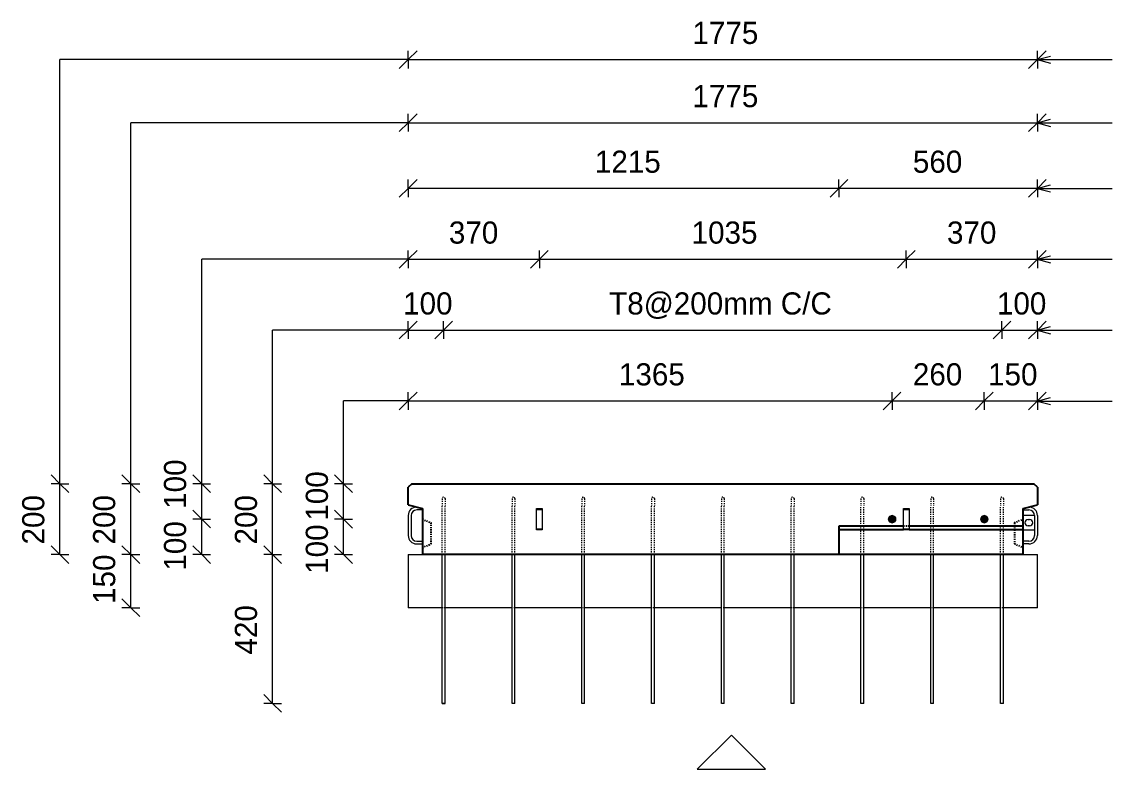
# Model space of a CAD drawing. Header units: millimetres. Extents: x -6666 to 6873, y 1067 to 19439.
# Drawn here: x -3051 to 25, y 17330 to 19439 of the extents above; entities that cross this region are included whole.
import ezdxf

# ---------------------------------------------------------------- set-up
doc = ezdxf.new("R2010")
doc.units = ezdxf.units.MM
doc.linetypes.add('Dash', pattern=[6.36, 3.18, -3.18])
for name, color, linetype, lineweight in [('A-ANNO-DIMS', 211, 'Continuous', 9), ('A-ANNO-DIMS-25', 211, 'Continuous', 9), ('A-DETL-THIN', 151, 'Continuous', 18), ('A-GENM', 13, 'Continuous', 18), ('A-WALL', 113, 'Continuous', 25), ('A-WALL-HDLN', 110, 'Dash', 25), ('G-ANNO-TEXT', 231, 'Continuous', 9), ('S-BEAM', 12, 'Continuous', 18), ('S-BEAM-HDLN', 1, 'Dash', 18), ('S-RBAR', 171, 'Continuous', 18)]:
    doc.layers.add(name, color=color, linetype=linetype, lineweight=lineweight)
doc.styles.add('Nirmala UI Semilight', font='NirmalaS.ttf', dxfattribs={"height": 62.5})
doc.dimstyles.new('Arrow_Filled_-_2_5_NI_UI', dxfattribs={"dimscale": 304.8, "dimtxt": 65.460247, "dimasz": 0.164042, "dimexe": 0.082021, "dimexo": 0.0625, "dimgap": 0.082021, "dimtad": 1, "dimdec": 4, "dimzin": 0, "dimdsep": 46, "dimtxsty": 'Nirmala UI Semilight', "dimblk1": 'OBLIQUE', "dimblk2": 'OBLIQUE', "dimsah": 1, "dimcen": 0.09, "dimazin": 0, "dimtfac": 1, "dimtdec": 4, "dimtix": 1, "dimtmove": 0, "dimatfit": 3, "dimfxl": 0.082021, "dimfxlon": 1, "dimtvp": 1, "dimtolj": 1, "dimtzin": 0, "dimarcsym": 2})
doc.dimstyles.new('Arrow_Filled_-_2_5_NI_UI_1', dxfattribs={"dimscale": 304.8, "dimtxt": 65.460247, "dimasz": 0.164042, "dimexe": 0.082021, "dimexo": 0.0625, "dimgap": 0.082021, "dimtad": 1, "dimdec": 4, "dimzin": 0, "dimdsep": 46, "dimtxsty": 'Nirmala UI Semilight', "dimblk1": 'OBLIQUE', "dimblk2": 'OBLIQUE', "dimsah": 1, "dimcen": 0.09, "dimazin": 0, "dimtfac": 1, "dimtdec": 4, "dimtix": 1, "dimtmove": 2, "dimatfit": 3, "dimfxl": 0.082021, "dimfxlon": 1, "dimtvp": 1, "dimtolj": 1, "dimtzin": 0, "dimarcsym": 2})

# ---------------------------------------------------------------- blocks, each defined once
blk = doc.blocks.new('RR spread anchor face based - RR-SA-4_0-320-1726835-Elevation Top1')
at = {"layer": 'A-GENM'}
for p, q in [((-4324.2, 18045.4), (-4356.2, 18045.4)), ((-4342.5, 18034.4), (-4338.5, 18034.4)), ((-4356.2, 18005.4), (-4324.2, 18005.4)), ((-4338.5, 18016.4), (-4342.5, 18016.4))]:
    blk.add_line(p, q, dxfattribs=at)
for centre, start, end in [((-4342.5, 18025.4), 90, 270), ((-4338.5, 18025.4), 270, 90)]:
    blk.add_arc(centre, 9, start, end, dxfattribs=at)
blk = doc.blocks.new('RR spread anchor face based - RR-SA-7_5-260-1726841-Elevation Top1')
at = {"layer": 'A-GENM'}
for p, q in [((-5729.2, 18063.1), (-5729.2, 18065.6)), ((-5729.2, 18065.6), (-5713.2, 18065.6)), ((-5729.2, 18008.1), (-5729.2, 18063.1)), ((-5729.2, 18063.1), (-5713.2, 18063.1)), ((-5713.2, 18065.6), (-5713.2, 18063.1)), ((-5713.2, 18063.1), (-5713.2, 18008.1)), ((-5729.2, 18005.6), (-5729.2, 18008.1)), ((-5729.2, 18008.1), (-5713.2, 18008.1)), ((-5713.2, 18005.6), (-5729.2, 18005.6)), ((-5713.2, 18008.1), (-5713.2, 18005.6))]:
    blk.add_line(p, q, dxfattribs=at)
blk = doc.blocks.new('DIMBLOCK15-Elevation Top1')
at = {"layer": 'A-ANNO-DIMS-25'}
for p, q in [((-1960.7, 19332.3), (-1935.7, 19357.3)), ((-1960.7, 19332.3), (-1960.7, 19357.3)), ((-185.7, 19332.3), (-160.7, 19357.3)), ((-185.7, 19332.3), (-185.7, 19357.3)), ((-1960.7, 19332.3), (-1985.7, 19307.3)), ((-1960.7, 19332.3), (-185.7, 19332.3)), ((-1960.7, 19332.3), (-1960.7, 19307.3)), ((-185.7, 19332.3), (-210.7, 19307.3)), ((-185.7, 19332.3), (-185.7, 19307.3))]:
    blk.add_line(p, q, dxfattribs=at)
at = {"layer": 'A-ANNO-DIMS-25', "color": 0, "insert": (-1158.9, 19438.9), "char_height": 62.5, "width": 205.664, "attachment_point": 1, "line_spacing_factor": 1.142579, "style": 'Nirmala UI Semilight'}
blk.add_mtext('1775', dxfattribs=at)
blk = doc.blocks.new('_Oblique')
at = {"color": 0, "linetype": 'ByBlock', "lineweight": -2}
blk.add_line((-0.5, -0.5), (0.5, 0.5), dxfattribs=at)
blk = doc.blocks.new('DIMBLOCK16-Elevation Top1')
at = {"layer": 'A-ANNO-DIMS-25'}
for p, q in [((-1960.7, 19153.9), (-1935.7, 19178.9)), ((-1960.7, 19153.9), (-1960.7, 19178.9)), ((-185.7, 19153.9), (-160.7, 19178.9)), ((-185.7, 19153.9), (-185.7, 19178.9)), ((-1960.7, 19153.9), (-1985.7, 19128.9)), ((-1960.7, 19153.9), (-185.7, 19153.9)), ((-1960.7, 19153.9), (-1960.7, 19128.9)), ((-185.7, 19153.9), (-210.7, 19128.9)), ((-185.7, 19153.9), (-185.7, 19128.9))]:
    blk.add_line(p, q, dxfattribs=at)
at = {"layer": 'A-ANNO-DIMS-25', "color": 0, "insert": (-1158.9, 19260.4), "char_height": 62.5, "width": 205.664, "attachment_point": 1, "line_spacing_factor": 1.142579, "style": 'Nirmala UI Semilight'}
blk.add_mtext('1775', dxfattribs=at)
blk = doc.blocks.new('DIMBLOCK17-Elevation Top1')
at = {"layer": 'A-ANNO-DIMS-25'}
for p, q in [((-1960.7, 18768.9), (-1935.7, 18793.9)), ((-1960.7, 18768.9), (-1960.7, 18793.9)), ((-1590.7, 18768.9), (-1565.7, 18793.9)), ((-1590.7, 18768.9), (-1590.7, 18793.9)), ((-1960.7, 18768.9), (-1985.7, 18743.9)), ((-1960.7, 18768.9), (-1590.7, 18768.9)), ((-1960.7, 18768.9), (-1960.7, 18743.9)), ((-1590.7, 18768.9), (-1615.7, 18743.9)), ((-1590.7, 18768.9), (-1590.7, 18743.9))]:
    blk.add_line(p, q, dxfattribs=at)
at = {"layer": 'A-ANNO-DIMS-25', "color": 0, "insert": (-1845.9, 18875.4), "char_height": 62.5, "width": 168.53, "attachment_point": 1, "line_spacing_factor": 1.142579, "style": 'Nirmala UI Semilight'}
blk.add_mtext('370', dxfattribs=at)
blk = doc.blocks.new('DIMBLOCK18-Elevation Top1')
at = {"layer": 'A-ANNO-DIMS-25'}
for p, q in [((-1590.7, 18768.9), (-1565.7, 18793.9)), ((-1590.7, 18768.9), (-1590.7, 18793.9)), ((-555.7, 18768.9), (-530.7, 18793.9)), ((-555.7, 18768.9), (-555.7, 18793.9)), ((-1590.7, 18768.9), (-1615.7, 18743.9)), ((-1590.7, 18768.9), (-555.7, 18768.9)), ((-1590.7, 18768.9), (-1590.7, 18743.9)), ((-555.7, 18768.9), (-580.7, 18743.9)), ((-555.7, 18768.9), (-555.7, 18743.9))]:
    blk.add_line(p, q, dxfattribs=at)
at = {"layer": 'A-ANNO-DIMS-25', "color": 0, "insert": (-1161.3, 18875.4), "char_height": 62.5, "width": 211.377, "attachment_point": 1, "line_spacing_factor": 1.142579, "style": 'Nirmala UI Semilight'}
blk.add_mtext('1035', dxfattribs=at)
blk = doc.blocks.new('DIMBLOCK19-Elevation Top1')
at = {"layer": 'A-ANNO-DIMS-25'}
for p, q in [((-555.7, 18768.9), (-530.7, 18793.9)), ((-555.7, 18768.9), (-555.7, 18793.9)), ((-185.7, 18768.9), (-160.7, 18793.9)), ((-185.7, 18768.9), (-185.7, 18793.9)), ((-555.7, 18768.9), (-580.7, 18743.9)), ((-555.7, 18768.9), (-185.7, 18768.9)), ((-555.7, 18768.9), (-555.7, 18743.9)), ((-185.7, 18768.9), (-210.7, 18743.9)), ((-185.7, 18768.9), (-185.7, 18743.9))]:
    blk.add_line(p, q, dxfattribs=at)
at = {"layer": 'A-ANNO-DIMS-25', "color": 0, "insert": (-440.9, 18875.4), "char_height": 62.5, "width": 168.53, "attachment_point": 1, "line_spacing_factor": 1.142579, "style": 'Nirmala UI Semilight'}
blk.add_mtext('370', dxfattribs=at)
blk = doc.blocks.new('DIMBLOCK20-Elevation Top1')
at = {"layer": 'A-ANNO-DIMS-25'}
for p, q in [((-1960.7, 18568.9), (-1935.7, 18593.9)), ((-1960.7, 18568.9), (-1960.7, 18593.9)), ((-1860.7, 18568.9), (-1835.7, 18593.9)), ((-1860.7, 18568.9), (-1860.7, 18593.9)), ((-1960.7, 18568.9), (-1985.7, 18543.9)), ((-1960.7, 18568.9), (-1860.7, 18568.9)), ((-1960.7, 18568.9), (-1960.7, 18543.9)), ((-1860.7, 18568.9), (-1885.7, 18543.9)), ((-1860.7, 18568.9), (-1860.7, 18543.9))]:
    blk.add_line(p, q, dxfattribs=at)
at = {"layer": 'A-ANNO-DIMS-25', "color": 0, "insert": (-1975, 18675.4), "char_height": 62.5, "width": 154.248, "attachment_point": 1, "line_spacing_factor": 1.142579, "style": 'Nirmala UI Semilight'}
blk.add_mtext('100', dxfattribs=at)
blk = doc.blocks.new('DIMBLOCK21-Elevation Top1')
at = {"layer": 'A-ANNO-DIMS-25'}
for p, q in [((-1860.7, 18568.9), (-1835.7, 18593.9)), ((-1860.7, 18568.9), (-1860.7, 18593.9)), ((-285.7, 18568.9), (-260.7, 18593.9)), ((-285.7, 18568.9), (-285.7, 18593.9)), ((-1860.7, 18568.9), (-1885.7, 18543.9)), ((-1860.7, 18568.9), (-285.7, 18568.9)), ((-1860.7, 18568.9), (-1860.7, 18543.9)), ((-285.7, 18568.9), (-310.7, 18543.9)), ((-285.7, 18568.9), (-285.7, 18543.9))]:
    blk.add_line(p, q, dxfattribs=at)
at = {"layer": 'A-ANNO-DIMS-25', "color": 0, "insert": (-1393.9, 18675.4), "char_height": 62.5, "width": 769.812, "attachment_point": 1, "line_spacing_factor": 1.142579, "style": 'Nirmala UI Semilight'}
blk.add_mtext('T8@200mm C/C', dxfattribs=at)
blk = doc.blocks.new('DIMBLOCK22-Elevation Top1')
at = {"layer": 'A-ANNO-DIMS-25'}
for p, q in [((-285.7, 18568.9), (-260.7, 18593.9)), ((-285.7, 18568.9), (-285.7, 18593.9)), ((-185.7, 18568.9), (-160.7, 18593.9)), ((-185.7, 18568.9), (-185.7, 18593.9)), ((-285.7, 18568.9), (-310.7, 18543.9)), ((-285.7, 18568.9), (-185.7, 18568.9)), ((-285.7, 18568.9), (-285.7, 18543.9)), ((-185.7, 18568.9), (-210.7, 18543.9)), ((-185.7, 18568.9), (-185.7, 18543.9))]:
    blk.add_line(p, q, dxfattribs=at)
at = {"layer": 'A-ANNO-DIMS-25', "color": 0, "insert": (-300, 18675.4), "char_height": 62.5, "width": 154.248, "attachment_point": 1, "line_spacing_factor": 1.142579, "style": 'Nirmala UI Semilight'}
blk.add_mtext('100', dxfattribs=at)
blk = doc.blocks.new('DIMBLOCK23-Elevation Top1')
at = {"layer": 'A-ANNO-DIMS-25'}
for p, q in [((-2943.1, 18135.4), (-2968.1, 18160.4)), ((-2943.1, 18135.4), (-2968.1, 18135.4)), ((-2943.1, 17935.4), (-2943.1, 18135.4)), ((-2943.1, 18135.4), (-2918.1, 18110.4)), ((-2943.1, 18135.4), (-2918.1, 18135.4)), ((-2943.1, 17935.4), (-2968.1, 17960.4)), ((-2943.1, 17935.4), (-2968.1, 17935.4)), ((-2943.1, 17935.4), (-2918.1, 17910.4)), ((-2943.1, 17935.4), (-2918.1, 17935.4))]:
    blk.add_line(p, q, dxfattribs=at)
at = {"layer": 'A-ANNO-DIMS-25', "color": 0, "insert": (-3049.6, 17964), "char_height": 62.5, "width": 171.387, "attachment_point": 1, "rotation": 90, "line_spacing_factor": 1.142579, "style": 'Nirmala UI Semilight'}
blk.add_mtext('200', dxfattribs=at)
blk = doc.blocks.new('DIMBLOCK24-Elevation Top1')
at = {"layer": 'A-ANNO-DIMS-25'}
for p, q in [((-2743.1, 17935.4), (-2768.1, 17960.4)), ((-2743.1, 17935.4), (-2768.1, 17935.4)), ((-2743.1, 17785.4), (-2743.1, 17935.4)), ((-2743.1, 17935.4), (-2718.1, 17910.4)), ((-2743.1, 17935.4), (-2718.1, 17935.4)), ((-2743.1, 17785.4), (-2768.1, 17810.4)), ((-2743.1, 17785.4), (-2768.1, 17785.4)), ((-2743.1, 17785.4), (-2718.1, 17760.4)), ((-2743.1, 17785.4), (-2718.1, 17785.4))]:
    blk.add_line(p, q, dxfattribs=at)
at = {"layer": 'A-ANNO-DIMS-25', "color": 0, "insert": (-2849.6, 17796.2), "char_height": 62.5, "width": 154.248, "attachment_point": 1, "rotation": 90, "line_spacing_factor": 1.142579, "style": 'Nirmala UI Semilight'}
blk.add_mtext('150', dxfattribs=at)
blk = doc.blocks.new('DIMBLOCK25-Elevation Top1')
at = {"layer": 'A-ANNO-DIMS-25'}
for p, q in [((-2743.1, 18135.4), (-2768.1, 18160.4)), ((-2743.1, 18135.4), (-2768.1, 18135.4)), ((-2743.1, 17935.4), (-2743.1, 18135.4)), ((-2743.1, 18135.4), (-2718.1, 18110.4)), ((-2743.1, 18135.4), (-2718.1, 18135.4)), ((-2743.1, 17935.4), (-2768.1, 17960.4)), ((-2743.1, 17935.4), (-2768.1, 17935.4)), ((-2743.1, 17935.4), (-2718.1, 17910.4)), ((-2743.1, 17935.4), (-2718.1, 17935.4))]:
    blk.add_line(p, q, dxfattribs=at)
at = {"layer": 'A-ANNO-DIMS-25', "color": 0, "insert": (-2849.6, 17964), "char_height": 62.5, "width": 171.387, "attachment_point": 1, "rotation": 90, "line_spacing_factor": 1.142579, "style": 'Nirmala UI Semilight'}
blk.add_mtext('200', dxfattribs=at)
blk = doc.blocks.new('DIMBLOCK26-Elevation Top1')
at = {"layer": 'A-ANNO-DIMS-25'}
for p, q in [((-2543.1, 18035.6), (-2568.1, 18060.6)), ((-2543.1, 18035.6), (-2568.1, 18035.6)), ((-2543.1, 17935.4), (-2543.1, 18035.6)), ((-2543.1, 18035.6), (-2518.1, 18010.6)), ((-2543.1, 18035.6), (-2518.1, 18035.6)), ((-2543.1, 17935.4), (-2568.1, 17960.4)), ((-2543.1, 17935.4), (-2568.1, 17935.4)), ((-2543.1, 17935.4), (-2518.1, 17910.4)), ((-2543.1, 17935.4), (-2518.1, 17935.4))]:
    blk.add_line(p, q, dxfattribs=at)
at = {"layer": 'A-ANNO-DIMS-25', "color": 0, "insert": (-2649.6, 17890.3), "char_height": 62.5, "width": 154.248, "attachment_point": 1, "rotation": 90, "line_spacing_factor": 1.142579, "style": 'Nirmala UI Semilight'}
blk.add_mtext('100', dxfattribs=at)
blk = doc.blocks.new('DIMBLOCK27-Elevation Top1')
at = {"layer": 'A-ANNO-DIMS-25'}
for p, q in [((-2543.1, 18135.4), (-2568.1, 18160.4)), ((-2543.1, 18135.4), (-2568.1, 18135.4)), ((-2543.1, 18035.6), (-2543.1, 18135.4)), ((-2543.1, 18135.4), (-2518.1, 18110.4)), ((-2543.1, 18135.4), (-2518.1, 18135.4)), ((-2543.1, 18035.6), (-2568.1, 18060.6)), ((-2543.1, 18035.6), (-2568.1, 18035.6)), ((-2543.1, 18035.6), (-2518.1, 18010.6)), ((-2543.1, 18035.6), (-2518.1, 18035.6))]:
    blk.add_line(p, q, dxfattribs=at)
at = {"layer": 'A-ANNO-DIMS-25', "color": 0, "insert": (-2649.6, 18064.5), "char_height": 62.5, "width": 154.248, "attachment_point": 1, "rotation": 90, "line_spacing_factor": 1.142579, "style": 'Nirmala UI Semilight'}
blk.add_mtext('100', dxfattribs=at)
blk = doc.blocks.new('DIMBLOCK28-Elevation Top1')
at = {"layer": 'A-ANNO-DIMS-25'}
for p, q in [((-2343.1, 17935.4), (-2368.1, 17960.4)), ((-2343.1, 17935.4), (-2368.1, 17935.4)), ((-2343.1, 17515.4), (-2343.1, 17935.4)), ((-2343.1, 17935.4), (-2318.1, 17910.4)), ((-2343.1, 17935.4), (-2318.1, 17935.4)), ((-2343.1, 17515.4), (-2368.1, 17540.4)), ((-2343.1, 17515.4), (-2368.1, 17515.4)), ((-2343.1, 17515.4), (-2318.1, 17490.4)), ((-2343.1, 17515.4), (-2318.1, 17515.4))]:
    blk.add_line(p, q, dxfattribs=at)
at = {"layer": 'A-ANNO-DIMS-25', "color": 0, "insert": (-2449.6, 17653.4), "char_height": 62.5, "width": 172.815, "attachment_point": 1, "rotation": 90, "line_spacing_factor": 1.142579, "style": 'Nirmala UI Semilight'}
blk.add_mtext('420', dxfattribs=at)
blk = doc.blocks.new('DIMBLOCK29-Elevation Top1')
at = {"layer": 'A-ANNO-DIMS-25'}
for p, q in [((-2343.1, 18135.4), (-2368.1, 18160.4)), ((-2343.1, 18135.4), (-2368.1, 18135.4)), ((-2343.1, 17935.4), (-2343.1, 18135.4)), ((-2343.1, 18135.4), (-2318.1, 18110.4)), ((-2343.1, 18135.4), (-2318.1, 18135.4)), ((-2343.1, 17935.4), (-2368.1, 17960.4)), ((-2343.1, 17935.4), (-2368.1, 17935.4)), ((-2343.1, 17935.4), (-2318.1, 17910.4)), ((-2343.1, 17935.4), (-2318.1, 17935.4))]:
    blk.add_line(p, q, dxfattribs=at)
at = {"layer": 'A-ANNO-DIMS-25', "color": 0, "insert": (-2449.6, 17964), "char_height": 62.5, "width": 171.387, "attachment_point": 1, "rotation": 90, "line_spacing_factor": 1.142579, "style": 'Nirmala UI Semilight'}
blk.add_mtext('200', dxfattribs=at)
blk = doc.blocks.new('DIMBLOCK30-Elevation Top1')
at = {"layer": 'A-ANNO-DIMS-25'}
for p, q in [((-1960.7, 18368.9), (-1935.7, 18393.9)), ((-1960.7, 18368.9), (-1960.7, 18393.9)), ((-595.7, 18368.9), (-570.7, 18393.9)), ((-595.7, 18368.9), (-595.7, 18393.9)), ((-1960.7, 18368.9), (-1985.7, 18343.9)), ((-1960.7, 18368.9), (-595.7, 18368.9)), ((-1960.7, 18368.9), (-1960.7, 18343.9)), ((-595.7, 18368.9), (-620.7, 18343.9)), ((-595.7, 18368.9), (-595.7, 18343.9))]:
    blk.add_line(p, q, dxfattribs=at)
at = {"layer": 'A-ANNO-DIMS-25', "color": 0, "insert": (-1366.3, 18475.4), "char_height": 62.5, "width": 211.377, "attachment_point": 1, "line_spacing_factor": 1.142579, "style": 'Nirmala UI Semilight'}
blk.add_mtext('1365', dxfattribs=at)
blk = doc.blocks.new('DIMBLOCK31-Elevation Top1')
at = {"layer": 'A-ANNO-DIMS-25'}
for p, q in [((-595.7, 18368.9), (-570.7, 18393.9)), ((-595.7, 18368.9), (-595.7, 18393.9)), ((-335.7, 18368.9), (-310.7, 18393.9)), ((-335.7, 18368.9), (-335.7, 18393.9)), ((-595.7, 18368.9), (-620.7, 18343.9)), ((-595.7, 18368.9), (-335.7, 18368.9)), ((-595.7, 18368.9), (-595.7, 18343.9)), ((-335.7, 18368.9), (-360.7, 18343.9)), ((-335.7, 18368.9), (-335.7, 18343.9))]:
    blk.add_line(p, q, dxfattribs=at)
at = {"layer": 'A-ANNO-DIMS-25', "color": 0, "insert": (-537.1, 18475.4), "char_height": 62.5, "width": 171.387, "attachment_point": 1, "line_spacing_factor": 1.142579, "style": 'Nirmala UI Semilight'}
blk.add_mtext('260', dxfattribs=at)
blk = doc.blocks.new('DIMBLOCK32-Elevation Top1')
at = {"layer": 'A-ANNO-DIMS-25'}
for p, q in [((-335.7, 18368.9), (-310.7, 18393.9)), ((-335.7, 18368.9), (-335.7, 18393.9)), ((-185.7, 18368.9), (-160.7, 18393.9)), ((-185.7, 18368.9), (-185.7, 18393.9)), ((-335.7, 18368.9), (-360.7, 18343.9)), ((-335.7, 18368.9), (-185.7, 18368.9)), ((-335.7, 18368.9), (-335.7, 18343.9)), ((-185.7, 18368.9), (-210.7, 18343.9)), ((-185.7, 18368.9), (-185.7, 18343.9))]:
    blk.add_line(p, q, dxfattribs=at)
at = {"layer": 'A-ANNO-DIMS-25', "color": 0, "insert": (-325, 18475.4), "char_height": 62.5, "width": 154.248, "attachment_point": 1, "line_spacing_factor": 1.142579, "style": 'Nirmala UI Semilight'}
blk.add_mtext('150', dxfattribs=at)
blk = doc.blocks.new('DIMBLOCK33-Elevation Top1')
at = {"layer": 'A-ANNO-DIMS-25'}
for p, q in [((-2143.1, 18035.4), (-2168.1, 18060.4)), ((-2143.1, 18035.4), (-2168.1, 18035.4)), ((-2143.1, 17935.4), (-2143.1, 18035.4)), ((-2143.1, 18035.4), (-2118.1, 18010.4)), ((-2143.1, 18035.4), (-2118.1, 18035.4)), ((-2143.1, 17935.4), (-2168.1, 17960.4)), ((-2143.1, 17935.4), (-2168.1, 17935.4)), ((-2143.1, 17935.4), (-2118.1, 17910.4)), ((-2143.1, 17935.4), (-2118.1, 17935.4))]:
    blk.add_line(p, q, dxfattribs=at)
at = {"layer": 'A-ANNO-DIMS-25', "color": 0, "insert": (-2249.6, 17881.1), "char_height": 62.5, "width": 154.248, "attachment_point": 1, "rotation": 90, "line_spacing_factor": 1.142579, "style": 'Nirmala UI Semilight'}
blk.add_mtext('100', dxfattribs=at)
blk = doc.blocks.new('DIMBLOCK34-Elevation Top1')
at = {"layer": 'A-ANNO-DIMS-25'}
for p, q in [((-2143.1, 18135.4), (-2168.1, 18160.4)), ((-2143.1, 18135.4), (-2168.1, 18135.4)), ((-2143.1, 18035.4), (-2143.1, 18135.4)), ((-2143.1, 18135.4), (-2118.1, 18110.4)), ((-2143.1, 18135.4), (-2118.1, 18135.4)), ((-2143.1, 18035.4), (-2168.1, 18060.4)), ((-2143.1, 18035.4), (-2168.1, 18035.4)), ((-2143.1, 18035.4), (-2118.1, 18010.4)), ((-2143.1, 18035.4), (-2118.1, 18035.4))]:
    blk.add_line(p, q, dxfattribs=at)
at = {"layer": 'A-ANNO-DIMS-25', "color": 0, "insert": (-2249.6, 18031.2), "char_height": 62.5, "width": 154.248, "attachment_point": 1, "rotation": 90, "line_spacing_factor": 1.142579, "style": 'Nirmala UI Semilight'}
blk.add_mtext('100', dxfattribs=at)
blk = doc.blocks.new('DIMBLOCK35-Elevation Top1')
at = {"layer": 'A-ANNO-DIMS-25'}
for p, q in [((-745.7, 18968.9), (-720.7, 18993.9)), ((-745.7, 18968.9), (-745.7, 18993.9)), ((-185.7, 18968.9), (-160.7, 18993.9)), ((-185.7, 18968.9), (-185.7, 18993.9)), ((-745.7, 18968.9), (-770.7, 18943.9)), ((-185.7, 18968.9), (-745.7, 18968.9)), ((-745.7, 18968.9), (-745.7, 18943.9)), ((-185.7, 18968.9), (-210.7, 18943.9)), ((-185.7, 18968.9), (-185.7, 18943.9))]:
    blk.add_line(p, q, dxfattribs=at)
at = {"layer": 'A-ANNO-DIMS-25', "color": 0, "insert": (-537.1, 19075.4), "char_height": 62.5, "width": 171.387, "attachment_point": 1, "line_spacing_factor": 1.142579, "style": 'Nirmala UI Semilight'}
blk.add_mtext('560', dxfattribs=at)
blk = doc.blocks.new('DIMBLOCK36-Elevation Top1')
at = {"layer": 'A-ANNO-DIMS-25'}
for p, q in [((-1960.7, 18968.9), (-1935.7, 18993.9)), ((-1960.7, 18968.9), (-1960.7, 18993.9)), ((-745.7, 18968.9), (-720.7, 18993.9)), ((-745.7, 18968.9), (-745.7, 18993.9)), ((-1960.7, 18968.9), (-1985.7, 18943.9)), ((-745.7, 18968.9), (-1960.7, 18968.9)), ((-1960.7, 18968.9), (-1960.7, 18943.9)), ((-745.7, 18968.9), (-770.7, 18943.9)), ((-745.7, 18968.9), (-745.7, 18943.9))]:
    blk.add_line(p, q, dxfattribs=at)
at = {"layer": 'A-ANNO-DIMS-25', "color": 0, "insert": (-1434.1, 19075.4), "char_height": 62.5, "width": 194.238, "attachment_point": 1, "line_spacing_factor": 1.142579, "style": 'Nirmala UI Semilight'}
blk.add_mtext('1215', dxfattribs=at)

msp = doc.modelspace()

# ---------------------------------------------------------------- hatches: boundary and pattern name
at = {"layer": 'S-RBAR'}
h = msp.add_hatch(color=256, dxfattribs=at)
edge = h.paths.add_edge_path()
edge.add_arc((-595.68183, 18035.4305), 10, 0, 360)
for points in [[(-595.68183, 18025.4305), (-588.61076, 18028.35943), (-585.68183, 18035.4305), (-588.61076, 18042.50157), (-595.68183, 18045.4305), (-602.7529, 18042.50157), (-605.68183, 18035.4305), (-602.7529, 18028.35943)], [(-335.68183, 18025.4305), (-328.61076, 18028.35943), (-325.68183, 18035.4305), (-328.61076, 18042.50157), (-335.68183, 18045.4305), (-342.7529, 18042.50157), (-345.68183, 18035.4305), (-342.7529, 18028.35943)]]:
    msp.add_hatch(color=256, dxfattribs=at).paths.add_polyline_path(points)
h = msp.add_hatch(color=256, dxfattribs=at)
edge = h.paths.add_edge_path()
edge.add_arc((-335.68183, 18035.4305), 10, 0, 360)

# ---------------------------------------------------------------- linework, layer by layer
at = {"layer": 'A-DETL-THIN'}
for p, q in [((-2943.09439, 18135.4305), (-2943.09439, 19332.32919)), ((-1960.68183, 19332.32919), (-2943.09439, 19332.32919)), ((-2743.09439, 18135.4305), (-2743.09439, 19153.87128)), ((-1960.68183, 19153.87128), (-2743.09439, 19153.87128)), ((-2543.09439, 18135.4305), (-2543.09439, 18768.87128)), ((-1960.68183, 18768.87128), (-2543.09439, 18768.87128)), ((-2343.09439, 18135.4305), (-2343.09439, 18568.87128)), ((-1960.68183, 18568.87128), (-2343.09439, 18568.87128)), ((-2143.09439, 18135.4305), (-2143.09439, 18368.87128)), ((-1960.68183, 18368.87128), (-2143.09439, 18368.87128)), ((-1864.68183, 17515.4305), (-1856.68183, 17515.4305)), ((-1048.9975, 17426.32759), (-1145.41885, 17329.90624)), ((-952.57614, 17329.90624), (-1048.9975, 17426.32759)), ((-1145.41885, 17329.90624), (-952.57614, 17329.90624))]:
    msp.add_line(p, q, dxfattribs=at)
at = {"layer": 'A-WALL'}
for p, q in [((-1950.67925, 18135.4305), (-1960.68183, 18125.42792)), ((-1960.68183, 18075.4305), (-1960.68183, 18125.42792)), ((-1950.67925, 18135.4305), (-195.68441, 18135.4305)), ((-185.68183, 18125.42792), (-195.68441, 18135.4305)), ((-185.68183, 18125.42792), (-185.68183, 18075.4305)), ((-1960.68183, 18075.4305), (-1920.68183, 18065.4305)), ((-1920.68183, 18065.4305), (-1920.68183, 17935.4305)), ((-225.68183, 18065.4305), (-185.68183, 18075.4305)), ((-225.68183, 17935.4305), (-225.68183, 18065.4305)), ((-745.68183, 18015.55017), (-745.68183, 17935.4305)), ((-563.68183, 18015.55017), (-745.68183, 18015.55017)), ((-563.68183, 18005.55017), (-745.68183, 18005.55017)), ((-225.68183, 18015.55017), (-547.68183, 18015.55017)), ((-225.68183, 18005.55017), (-547.68183, 18005.55017)), ((-225.68183, 17935.4305), (-1920.68183, 17935.4305))]:
    msp.add_line(p, q, dxfattribs=at)
at = {"layer": 'A-WALL-HDLN'}
for p, q in [((-1920.68183, 18035.4305), (-1895.68183, 18025.4305)), ((-1895.68183, 17965.4305), (-1895.68183, 18025.4305)), ((-250.68183, 18025.4305), (-225.73144, 18035.41066)), ((-250.68183, 18025.4305), (-250.68183, 18015.59978)), ((-547.73144, 18015.55017), (-563.63222, 18015.55017)), ((-250.68183, 18015.50056), (-250.68183, 18005.59978)), ((-250.68183, 18005.50056), (-250.68183, 17965.4305)), ((-1920.68183, 17955.4305), (-1895.68183, 17965.4305)), ((-250.68183, 17965.4305), (-225.73144, 17955.45035))]:
    msp.add_line(p, q, dxfattribs=at)
at = {"layer": 'G-ANNO-TEXT', "color": 10}
for p, q in [((-186.10626, 19332.26167), (-148.60626, 19342.30976)), ((-186.10626, 19332.26167), (-148.60626, 19322.21357)), ((-186.10626, 19332.26167), (25.16563, 19332.26167)), ((-186.10626, 19153.80376), (-148.60626, 19163.85186)), ((-186.10626, 19153.80376), (-148.60626, 19143.75567)), ((-186.10626, 19153.80376), (25.16563, 19153.80376)), ((-186.10626, 18968.80376), (-148.60626, 18978.85186)), ((-186.10626, 18968.80376), (-148.60626, 18958.75567)), ((-186.10626, 18968.80376), (25.16563, 18968.80376)), ((-186.10626, 18768.80376), (-148.60626, 18778.85186)), ((-186.10626, 18768.80376), (-148.60626, 18758.75567)), ((-186.10626, 18768.80376), (25.16563, 18768.80376)), ((-186.10626, 18568.80376), (-148.60626, 18578.85186)), ((-186.10626, 18568.80376), (-148.60626, 18558.75567)), ((-186.10626, 18568.80376), (25.16563, 18568.80376)), ((-186.10626, 18368.80376), (-148.60626, 18378.85186)), ((-186.10626, 18368.80376), (-148.60626, 18358.75567)), ((-186.10626, 18368.80376), (25.16563, 18368.80376))]:
    msp.add_line(p, q, dxfattribs=at)
at = {"layer": 'S-BEAM'}
for p, q in [((-1960.68183, 17935.4305), (-1920.68183, 17935.4305)), ((-1960.68183, 17935.4305), (-1960.68183, 17785.4305)), ((-225.68183, 17935.4305), (-185.68183, 17935.4305)), ((-185.68183, 17785.4305), (-185.68183, 17935.4305)), ((-1864.68183, 17785.4305), (-1960.68183, 17785.4305)), ((-1667.80683, 17785.4305), (-1856.68183, 17785.4305)), ((-1470.93183, 17785.4305), (-1659.80683, 17785.4305)), ((-1274.05683, 17785.4305), (-1462.88222, 17785.4305)), ((-1077.18183, 17785.4305), (-1266.00722, 17785.4305)), ((-880.30683, 17785.4305), (-1069.13222, 17785.4305)), ((-683.43183, 17785.4305), (-872.25722, 17785.4305)), ((-486.55683, 17785.4305), (-675.43183, 17785.4305)), ((-289.68183, 17785.4305), (-478.55683, 17785.4305)), ((-185.68183, 17785.4305), (-281.68183, 17785.4305))]:
    msp.add_line(p, q, dxfattribs=at)
at = {"layer": 'S-BEAM-HDLN'}
for p, q in [((-1856.73144, 17785.4305), (-1864.63222, 17785.4305)), ((-1659.85644, 17785.4305), (-1667.75722, 17785.4305)), ((-1462.98144, 17785.4305), (-1470.88222, 17785.4305)), ((-1266.10644, 17785.4305), (-1274.00722, 17785.4305)), ((-1069.23144, 17785.4305), (-1077.13222, 17785.4305)), ((-872.35644, 17785.4305), (-880.25722, 17785.4305)), ((-675.48144, 17785.4305), (-683.38222, 17785.4305)), ((-478.60644, 17785.4305), (-486.50722, 17785.4305)), ((-281.73144, 17785.4305), (-289.63222, 17785.4305))]:
    msp.add_line(p, q, dxfattribs=at)
at = {"layer": 'S-RBAR', "linetype": 'Dash'}
for p, q in [((-1864.68183, 18093.4305), (-1864.68183, 18073.4305)), ((-1856.68183, 18093.4305), (-1856.68183, 18073.4305)), ((-1667.80683, 18093.4305), (-1667.80683, 18073.4305)), ((-1659.80683, 18093.4305), (-1659.80683, 18073.4305)), ((-1470.93183, 18093.4305), (-1470.93183, 18073.4305)), ((-1462.93183, 18093.4305), (-1462.93183, 18073.4305)), ((-1274.05683, 18093.4305), (-1274.05683, 18073.4305)), ((-1266.05683, 18093.4305), (-1266.05683, 18073.4305)), ((-1077.18183, 18093.4305), (-1077.18183, 18073.4305)), ((-1069.18183, 18093.4305), (-1069.18183, 18073.4305)), ((-880.30683, 18093.4305), (-880.30683, 18073.4305)), ((-872.30683, 18093.4305), (-872.30683, 18073.4305)), ((-683.43183, 18093.4305), (-683.43183, 18073.4305)), ((-675.43183, 18093.4305), (-675.43183, 18073.4305)), ((-486.55683, 18093.4305), (-486.55683, 18073.4305)), ((-478.55683, 18093.4305), (-478.55683, 18073.4305)), ((-289.68183, 18093.4305), (-289.68183, 18073.4305)), ((-281.68183, 18093.4305), (-281.68183, 18073.4305)), ((-1864.68183, 17935.48011), (-1864.68183, 18073.4305)), ((-1856.68183, 17935.48011), (-1856.68183, 18073.4305)), ((-1667.80683, 17935.48011), (-1667.80683, 18073.4305)), ((-1659.80683, 17935.48011), (-1659.80683, 18073.4305)), ((-1470.93183, 17935.48011), (-1470.93183, 18073.4305)), ((-1462.93183, 17935.48011), (-1462.93183, 18073.4305)), ((-1274.05683, 17935.48011), (-1274.05683, 18073.4305)), ((-1266.05683, 17935.48011), (-1266.05683, 18073.4305)), ((-1077.18183, 17935.48011), (-1077.18183, 18073.4305)), ((-1069.18183, 17935.48011), (-1069.18183, 18073.4305)), ((-880.30683, 17935.48011), (-880.30683, 18073.4305)), ((-872.30683, 17935.48011), (-872.30683, 18073.4305)), ((-683.43183, 18015.59978), (-683.43183, 18073.4305)), ((-675.43183, 18015.59978), (-675.43183, 18073.4305)), ((-486.55683, 18015.59978), (-486.55683, 18073.4305)), ((-478.55683, 18015.59978), (-478.55683, 18073.4305)), ((-289.68183, 18015.59978), (-289.68183, 18073.4305)), ((-281.68183, 18015.59978), (-281.68183, 18073.4305)), ((-683.43183, 18005.59978), (-683.43183, 18015.50056)), ((-683.43183, 17935.48011), (-683.43183, 18005.50056)), ((-675.43183, 18005.59978), (-675.43183, 18015.50056)), ((-675.43183, 17935.48011), (-675.43183, 18005.50056)), ((-486.55683, 18005.59978), (-486.55683, 18015.50056)), ((-486.55683, 17935.48011), (-486.55683, 18005.50056)), ((-478.55683, 18005.59978), (-478.55683, 18015.50056)), ((-478.55683, 17935.48011), (-478.55683, 18005.50056)), ((-289.68183, 18005.59978), (-289.68183, 18015.50056)), ((-289.68183, 17935.48011), (-289.68183, 18005.50056)), ((-281.68183, 18005.59978), (-281.68183, 18015.50056)), ((-281.68183, 17935.48011), (-281.68183, 18005.50056))]:
    msp.add_line(p, q, dxfattribs=at)
at = {"layer": 'S-RBAR'}
for p, q in [((-1920.68183, 18061.4305), (-1936.68183, 18061.4305)), ((-225.68183, 18061.4305), (-209.68183, 18061.4305)), ((-1960.68183, 18045.4305), (-1960.68183, 17989.4305)), ((-1952.68183, 18045.4305), (-1952.68183, 17989.4305)), ((-602.7529, 18042.50157), (-605.68183, 18035.4305)), ((-605.68183, 18035.4305), (-602.7529, 18028.35943)), ((-595.68183, 18045.4305), (-602.7529, 18042.50157)), ((-602.7529, 18028.35943), (-595.68183, 18025.4305)), ((-588.61076, 18042.50157), (-595.68183, 18045.4305)), ((-595.68183, 18025.4305), (-588.61076, 18028.35943)), ((-585.68183, 18035.4305), (-588.61076, 18042.50157)), ((-588.61076, 18028.35943), (-585.68183, 18035.4305)), ((-342.7529, 18042.50157), (-345.68183, 18035.4305)), ((-345.68183, 18035.4305), (-342.7529, 18028.35943)), ((-335.68183, 18045.4305), (-342.7529, 18042.50157)), ((-342.7529, 18028.35943), (-335.68183, 18025.4305)), ((-328.61076, 18042.50157), (-335.68183, 18045.4305)), ((-335.68183, 18025.4305), (-328.61076, 18028.35943)), ((-325.68183, 18035.4305), (-328.61076, 18042.50157)), ((-328.61076, 18028.35943), (-325.68183, 18035.4305)), ((-193.68183, 18045.4305), (-193.68183, 17989.4305)), ((-185.68183, 18045.4305), (-185.68183, 17989.4305)), ((-1936.68183, 17973.4305), (-1920.68183, 17973.4305)), ((-1936.68183, 17965.4305), (-1920.68183, 17965.4305)), ((-209.68183, 17965.4305), (-225.68183, 17965.4305)), ((-209.68183, 17973.4305), (-225.63222, 17973.4305)), ((-1864.68183, 17515.4305), (-1864.68183, 17935.4305)), ((-1856.68183, 17515.4305), (-1856.68183, 17935.4305)), ((-1667.80683, 17515.4305), (-1667.80683, 17935.4305)), ((-1659.80683, 17515.4305), (-1659.80683, 17935.4305)), ((-1470.93183, 17515.4305), (-1470.93183, 17935.4305)), ((-1462.93183, 17515.4305), (-1462.93183, 17935.4305)), ((-1274.05683, 17515.4305), (-1274.05683, 17935.4305)), ((-1266.05683, 17515.4305), (-1266.05683, 17935.4305)), ((-1077.18183, 17515.4305), (-1077.18183, 17935.38089)), ((-1069.18183, 17515.4305), (-1069.18183, 17935.38089)), ((-880.30683, 17515.4305), (-880.30683, 17935.38089)), ((-872.30683, 17515.4305), (-872.30683, 17935.38089)), ((-683.43183, 17515.4305), (-683.43183, 17935.4305)), ((-675.43183, 17515.4305), (-675.43183, 17935.4305)), ((-486.55683, 17515.4305), (-486.55683, 17935.4305)), ((-478.55683, 17515.4305), (-478.55683, 17935.4305)), ((-289.68183, 17515.4305), (-289.68183, 17935.4305)), ((-281.68183, 17515.4305), (-281.68183, 17935.4305)), ((-1856.68183, 17515.4305), (-1864.68183, 17515.4305)), ((-1659.80683, 17515.4305), (-1667.80683, 17515.4305)), ((-1462.93183, 17515.4305), (-1470.93183, 17515.4305)), ((-1266.05683, 17515.4305), (-1274.05683, 17515.4305)), ((-1069.18183, 17515.4305), (-1077.18183, 17515.4305)), ((-872.30683, 17515.4305), (-880.30683, 17515.4305)), ((-675.43183, 17515.4305), (-683.43183, 17515.4305)), ((-478.55683, 17515.4305), (-486.55683, 17515.4305)), ((-281.68183, 17515.4305), (-289.68183, 17515.4305))]:
    msp.add_line(p, q, dxfattribs=at)
for centre in [(-595.68183, 18035.4305), (-335.68183, 18035.4305)]:
    msp.add_circle(centre, 10, dxfattribs=at)
at = {"layer": 'S-RBAR', "linetype": 'Dash'}
for centre in [(-1860.68183, 18093.4305), (-1663.80683, 18093.4305), (-1466.93183, 18093.4305), (-1270.05683, 18093.4305), (-1073.18183, 18093.4305), (-876.30683, 18093.4305), (-679.43183, 18093.4305), (-482.55683, 18093.4305), (-285.68183, 18093.4305)]:
    msp.add_arc(centre, 4, 0, 180, dxfattribs=at)
at = {"layer": 'S-RBAR'}
for centre, radius, start, end in [((-1936.68183, 18045.4305), 24, 90.32355186, 180), ((-1936.68183, 18045.4305), 16, 90, 180), ((-209.68183, 18045.4305), 16, 0, 90), ((-209.68183, 18045.4305), 24, 0, 89.67644814), ((-1936.68183, 17989.4305), 24, 180, 270), ((-1936.68183, 17989.4305), 16, 180, 270), ((-209.68183, 17989.4305), 16, 270, 0), ((-209.68183, 17989.4305), 24, 270, 360)]:
    msp.add_arc(centre, radius, start, end, dxfattribs=at)

# ---------------------------------------------------------------- block references
at = {"layer": 'A-GENM'}
for name, p in [('RR spread anchor face based - RR-SA-7_5-260-1726841-Elevation Top1', (4130.51434, 0)), ('RR spread anchor face based - RR-SA-7_5-260-1726841-Elevation Top1', (5165.51434, 0)), ('RR spread anchor face based - RR-SA-4_0-320-1726835-Elevation Top1', (4130.51434, 0))]:
    msp.add_blockref(name, p, dxfattribs=at)

# ---------------------------------------------------------------- dimensions: what is measured, and where the dimension line sits
at = {"layer": 'A-ANNO-DIMS'}
for base, p1, p2, override, picture, middle in [((-185.68183, 19332.32919), (-1960.68183, 19307.32919), (-185.68183, 19307.32919), {"dimpost": '<>', "dimfxl": 1775}, 'DIMBLOCK15-Elevation Top1', (-1073.18183, 19389.79955)), ((-185.68183, 19153.87128), (-1960.68183, 19128.87128), (-185.68183, 19128.87128), {"dimpost": '<>', "dimfxl": 1775}, 'DIMBLOCK16-Elevation Top1', (-1073.18183, 19211.34165)), ((-1960.68183, 18968.87128), (-745.68183, 18943.87128), (-1960.68183, 18943.87128), {"dimpost": '<>', "dimfxl": 1215}, 'DIMBLOCK36-Elevation Top1', (-1353.18183, 19026.34165)), ((-745.68183, 18968.87128), (-185.68183, 18943.87128), (-745.68183, 18943.87128), {"dimpost": '<>', "dimfxl": 560}, 'DIMBLOCK35-Elevation Top1', (-465.68183, 19026.1891)), ((-1590.68183, 18768.87128), (-1960.68183, 18743.87128), (-1590.68183, 18743.87128), {"dimpost": '<>', "dimfxl": 370}, 'DIMBLOCK17-Elevation Top1', (-1775.68183, 18826.1891)), ((-555.68183, 18768.87128), (-1590.68183, 18743.87128), (-555.68183, 18743.87128), {"dimpost": '<>', "dimfxl": 1035}, 'DIMBLOCK18-Elevation Top1', (-1073.18183, 18826.36344)), ((-185.68183, 18768.87128), (-555.68183, 18743.87128), (-185.68183, 18743.87128), {"dimpost": '<>', "dimfxl": 370}, 'DIMBLOCK19-Elevation Top1', (-370.68183, 18826.1891)), ((-1860.68183, 18568.87128), (-1960.68183, 18543.87128), (-1860.68183, 18543.87128), {"dimpost": '<>', "dimfxl": 100}, 'DIMBLOCK20-Elevation Top1', (-1910.68183, 18626.34165)), ((-185.68183, 18568.87128), (-285.68183, 18543.87128), (-185.68183, 18543.87128), {"dimpost": '<>', "dimfxl": 100}, 'DIMBLOCK22-Elevation Top1', (-235.68183, 18626.34165)), ((-595.68183, 18368.87128), (-1960.68183, 18343.87128), (-595.68183, 18343.87128), {"dimpost": '<>', "dimfxl": 1365}, 'DIMBLOCK30-Elevation Top1', (-1278.18183, 18426.36344)), ((-335.68183, 18368.87128), (-595.68183, 18343.87128), (-335.68183, 18343.87128), {"dimpost": '<>', "dimfxl": 260}, 'DIMBLOCK31-Elevation Top1', (-465.68183, 18426.1891)), ((-185.68183, 18368.87128), (-335.68183, 18343.87128), (-185.68183, 18343.87128), {"dimpost": '<>', "dimfxl": 150}, 'DIMBLOCK32-Elevation Top1', (-260.68183, 18426.34165))]:
    dim = msp.add_linear_dim(base=base, p1=p1, p2=p2, dimstyle='Arrow_Filled_-_2_5_NI_UI', override=override, dxfattribs=at)
    dim.commit()
    dim.dimension.update_dxf_attribs({"geometry": picture, "text_midpoint": middle})
dim = msp.add_linear_dim(base=(-285.68183, 18568.87128), p1=(-1860.68183, 18543.87128), p2=(-285.68183, 18543.87128), text='T8@200mm C/C', dimstyle='Arrow_Filled_-_2_5_NI_UI', override={"dimpost": '<>', "dimfxl": 1575}, dxfattribs=at)
dim.commit()
dim.dimension.update_dxf_attribs({"geometry": 'DIMBLOCK21-Elevation Top1', "text_midpoint": (-1073.18183, 18630.83084)})
for base, p1, p2, override, picture, middle in [((-2543.09439, 18135.4305), (-2518.09439, 18035.56222), (-2518.09439, 18135.4305), {"dimpost": '<>', "dimfxl": 99.868282}, 'DIMBLOCK27-Elevation Top1', (-2607.97071, 18141.60103)), ((-2143.09439, 18135.4305), (-2118.09439, 18035.4305), (-2118.09439, 18135.4305), {"dimpost": '<>', "dimfxl": 100}, 'DIMBLOCK34-Elevation Top1', (-2207.97071, 18108.29355)), ((-2543.09439, 18035.56222), (-2518.09439, 17935.4305), (-2518.09439, 18035.56222), {"dimpost": '<>', "dimfxl": 100.131718}, 'DIMBLOCK26-Elevation Top1', (-2607.97071, 17967.47275)), ((-2143.09439, 18035.4305), (-2118.09439, 17935.4305), (-2118.09439, 18035.4305), {"dimpost": '<>', "dimfxl": 100}, 'DIMBLOCK33-Elevation Top1', (-2207.97071, 17958.24772))]:
    dim = msp.add_linear_dim(base=base, p1=p1, p2=p2, angle=90, dimstyle='Arrow_Filled_-_2_5_NI_UI_1', override=override, dxfattribs=at)
    dim.commit()
    dim.dimension.update_dxf_attribs({"geometry": picture, "text_midpoint": middle, "dimtype": 160, "text_rotation": 90})
for base, p1, p2, override, picture, middle in [((-2943.09439, 18135.4305), (-2918.09439, 17935.4305), (-2918.09439, 18135.4305), {"dimpost": '<>', "dimfxl": 200}, 'DIMBLOCK23-Elevation Top1', (-3000.39042, 18035.4305)), ((-2743.09439, 18135.4305), (-2718.09439, 17935.4305), (-2718.09439, 18135.4305), {"dimpost": '<>', "dimfxl": 200}, 'DIMBLOCK25-Elevation Top1', (-2800.39042, 18035.4305)), ((-2343.09439, 18135.4305), (-2318.09439, 17935.4305), (-2318.09439, 18135.4305), {"dimpost": '<>', "dimfxl": 200}, 'DIMBLOCK29-Elevation Top1', (-2400.39042, 18035.4305)), ((-2743.09439, 17935.4305), (-2718.09439, 17785.4305), (-2718.09439, 17935.4305), {"dimpost": '<>', "dimfxl": 150}, 'DIMBLOCK24-Elevation Top1', (-2800.56476, 17860.4305)), ((-2343.09439, 17935.4305), (-2318.09439, 17515.4305), (-2318.09439, 17935.4305), {"dimpost": '<>', "dimfxl": 420}, 'DIMBLOCK28-Elevation Top1', (-2400.39042, 17725.4305))]:
    dim = msp.add_linear_dim(base=base, p1=p1, p2=p2, angle=90, dimstyle='Arrow_Filled_-_2_5_NI_UI', override=override, dxfattribs=at)
    dim.commit()
    dim.dimension.update_dxf_attribs({"geometry": picture, "text_midpoint": middle})

doc.saveas('drawing.dxf')
